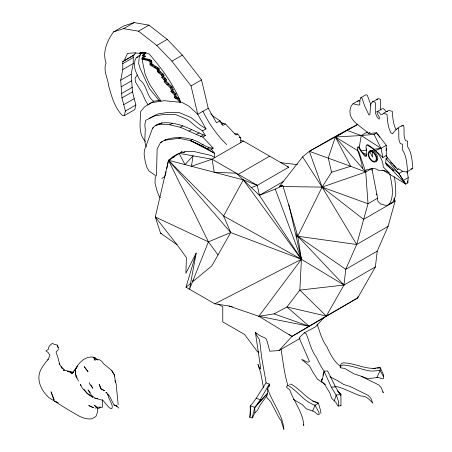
<?xml version="1.0" encoding="UTF-8"?>
<svg xmlns="http://www.w3.org/2000/svg" width="452" height="452" viewBox="0 0 452 452"><rect width="100%" height="100%" fill="white"/><g stroke="black" fill="none" stroke-linecap="round" stroke-linejoin="round"><path stroke-width="0.68" d="M97.598 408.071L97.575 411.998L96.146 416.077L94.547 417.405L91.355 418.88C83.157 419.654 76.614 414.597 69.97 410.772C62.862 406.676 56.059 401.986 49.121 397.76C41.318 391.008 35.488 378.934 41.132 369.16C43.059 365.691 45.364 362.436 48.11 359.56L47.895 359.95L49.929 355.221L48.257 352.628L45.946 350.921L48.296 349.407L48.799 346.933L50.245 345.034L52.415 343.339L54.037 344.271L57.155 345.068L58.444 348.153L57.155 345.068M386.155 150.55L386.274 145.324L376.669 132.798L370.256 133.413L368.911 132.639L368.436 133.589C360.837 125.294 345.497 120.322 351.187 106.028L353.052 103.728L358.289 100.706L360.086 101.033M240.854 142.572L240.735 137.956L237.69 134.001L235.944 135.012L225.469 123.955L222.853 125.464L219.983 120.814L216.491 122.831L208.208 108.237L201.53 79.885L182.371 55.116L167.229 39.369L148.962 25.126L134.125 22.6L124.034 25.866L113.559 31.911C107.152 40.59 102.163 52.206 106.073 62.958C102.898 70.71 107.943 78.179 108.666 85.835C111.587 96.344 114.588 107.503 122.362 115.509L124.323 115.667L125.385 111.062L121.989 97.915L120.707 80.219L122.814 69.535L122.741 61.636L134.634 54.522L135.476 52.737M124.323 115.667L134.798 109.616L135.86 105.011L132.47 91.869L131.182 74.173L133.289 63.483L133.216 55.585L134.634 54.522M325.429 384.618L317.451 379.143L313.146 372.544L309.507 365.945L301.67 359.504L303.439 360.058L306.123 361.736L308.128 362.148L309.456 361.51L299.151 337.876L304.196 332.898L305.953 333.406C309.49 341.3 310.903 350.204 316.406 357.272C318.592 362.171 321.067 366.979 324.299 371.273L322.445 378.861L321.649 379.816L321.57 381.906L322.705 382.352M366.612 150.561L366.538 148.838M357.622 124.345L332.045 138.205L309.349 151.313L302.614 156.855L279.409 186.506L282.845 185.636L289.489 207.536L297.761 236.226L301.411 259.312L299.84 290.082L286.958 306.953L274.087 313.88L258.849 316.264L229.04 306.004L214.819 303.84L186.004 287.206L196.162 253.109L185.874 273.319L186.41 257.629L177.122 244.814L155.29 216.994L168.494 160.274L181.659 151.821L183.975 152.234L185.139 151.561M338.599 406.037C339.463 398.63 334.633 393.099 331.333 387.206L324.135 371.25L327.576 370.951L335.508 386.839L338.712 392.229L340.915 394.551L340.977 405.659L338.599 406.037L337.706 405.721L335.859 402.416L331.695 398.302L329.757 392.799L324.372 383.968L321.711 381.578L321.937 379.533L322.445 378.861M267.708 388.63L267.205 395.33L260.194 404.935L257.47 410.297L254.905 412.721L252.572 417.563L252.143 417.93L249.826 417.281L250.397 411.117L250.255 405.777L252.482 403.489L256.199 398.252L266.019 382.872L269.352 384.059L269.364 384.895L267.708 388.63C272.07 402.613 282.703 414.45 283.884 429.4L280.991 420.315L279.568 418.738L270.691 401.811L268.251 398.89L267.669 398.935L266.256 395.833M269.109 386.658L269.211 385.257M382.748 170.02L405.777 184.06L407.811 182.89L408.218 177.63L407.292 171.557M114.311 376.171L114.424 374.877L111.706 370.465L103.446 363.634L101.943 361.459L99.451 359.713L96.581 359.6L92.965 357.103C84.614 356.153 78.269 363.199 75.088 370.115L75.992 376.228L76.936 378.008L75.456 373.764L75.088 370.115L77.586 366.013L71.597 373.821L72.693 373.047M391.647 169.545L393.494 170.715L386.528 165.104L385.697 162.969L386.025 158.663L387.539 157.788M256.16 333.808L255.578 332.536L259.267 335.35L265.849 338.39L267.335 341.791L269.754 351.21L279.048 350.554L291.941 336.429L326.282 316.067L343.978 285.042L345.763 269.296L356.679 244.498L368.007 203.733L365.741 171.997L358.606 151.166L335.367 136.99L309.349 151.313L322.09 187.1L356.679 244.498L388.11 226.35L395.071 201.213L394.093 198.564M288.856 204.801L301.411 259.312L258.849 316.264L291.941 336.429L357.713 297.924L375.409 266.9L377.194 251.148L388.11 226.35M382.624 391.799L383.341 392.681L381.268 387.669L378.629 384.855L360.826 376.092L354.198 373.957L344.752 368.465L340.226 367.725L340.401 366.256C333.813 361.606 330.259 353.871 326.898 346.78C321.886 340.017 319.858 331.847 317.101 324.146M249.826 417.281L250.233 414.863L250.255 405.777L254.764 407.382L267.341 393.522L254.764 407.382L252.143 417.93M366.736 155.725L365.419 155.482L360.916 150.872L359.267 147.228L361.221 135.538L367.629 131.843M296.834 233.718L296.269 236.989L297.761 236.226L356.679 244.498M196.162 253.109L189.518 289.235L208.406 241.854L230.723 232.548L301.411 259.312L343.978 285.042L375.409 266.9M165.472 174.935L166.082 171.726M166.839 168.551L168.494 160.274L172.048 158.223M108.666 394.912L108.277 396.771L111.689 404.043L112.294 406.393L112.011 408.371L111.039 408.681L109.005 407.489L103.022 400.416L94.914 398.161L91.31 395.065L88.021 389.878L90.174 392.466M357.752 149.109L357.588 150.55M358.052 296.563L357.713 297.924L326.282 316.067L286.958 306.953L309.111 326.248L258.849 316.264M89.547 382.584L89.321 383.449L92.835 388.262L90.863 384.855M179.817 99.367L177.981 97.502L175.432 98.79L174.319 97.423L174.24 94.824L170.946 91.366L171.455 90.603L170.325 87.857L164.178 81.885L164.675 80.863L163.867 79.479L161.771 77.478L162.274 76.738L161.471 75.1L157.347 71.71L157.319 69.551L150.03 64.805L150.007 61.636L148.036 60.551L142.917 59.398L141.951 58.737L142.194 57.862L145.386 56.291L144.42 54.856L144.663 53.986L145.872 52.737L141.487 52.342L139.741 53.353L140.092 52.5L144.476 52.517L149.267 54.014C161.737 68.653 173.596 84.287 180.715 102.321M150.03 64.805L151.776 63.8L151.753 60.624L149.781 59.545L144.663 58.393L143.696 57.726L141.951 58.737L145.165 74.326L149.652 84.428L161.053 101.186M143.696 57.726L143.939 56.856M145.386 56.291L143.64 57.297L142.674 55.862L142.917 54.991L144.126 53.748L145.872 52.737M322.92 375.194L324.135 371.25M334.356 400.681L336.265 394.952L340.915 394.551L340.492 395.822M370.973 105.209L367.335 95.253L366.03 94.705L360.792 97.734L359.843 100.4L359.73 104.723L358.741 105.141L353.052 103.728M146.318 146.911L145.041 142.911L144.866 138.86L145.295 129.413L144.798 124.854L145.702 120.334L154.511 115.938L164.697 114.35L175.721 114.599L187.608 119.582L196.552 126.922L202.524 130.894L205.389 135.549C194.479 131.543 184.241 124.91 172.432 123.277C165.466 122.142 157.449 122.221 152.601 128.182L144.335 150.42L144.148 154.612L145.262 161.867L146.843 167.195L148.894 170.901L155.477 175.557M107.762 394.065L107.344 395.15L107.915 394.065M365.544 171.766L366.267 169.935L372.776 168.313L376.12 169.031L379.279 170.613C382.827 169.698 386.539 170.896 389.353 173.11L383.262 166.991C382.94 157.189 375.115 148.781 366.515 144.962L365.984 146.555L366.691 154.708L366.357 156.443L364.544 155.991L358.379 147.29L357.555 147.103L357.442 150.171L359.453 155.313L361.775 163.793L362.419 168.172M303.541 424.479L303.8 425.575C303.043 412.393 293.958 401.89 289.738 389.81L286.5 387.37L287.048 385.838L288.455 385.641C297.981 391.421 304.213 401.743 315.027 405.269L318.942 412.337L319.18 414.704L317.954 414.67L314.976 412.156L312.711 410.981L315.027 405.269L318.485 403.229L320.728 411.28L320.931 413.512M141.267 52.867L139.256 56.477L138.679 63.461L140.097 68.382L149.482 88.677L159.364 100.728L160.68 100.519M340.141 366.233L341.17 363.803L343.141 362.837C354.391 362.979 364.425 369.205 375.663 368.267M340.226 367.725L340.994 365.911L342.961 364.973C351.712 365.589 359.86 368.951 368.256 370.646C372.25 371.668 376.132 370.459 380.109 370.623L383.285 376.137L383.556 378.392L382.296 378.906L379.205 377.719L376.866 377.556L367.962 378.765L362.368 376.674L361.188 376.623M140.561 54.754L136.182 57.845C131.718 65.207 136.38 73.303 139.821 80.015C147.375 85.304 146.149 96.174 153.663 101.276L159.584 100.327M193.298 279.98L192.439 281.901L211.739 265.985L230.723 232.548L223.61 215.983L168.494 160.274L243.289 179.868L257.318 185.348L288.749 167.2L243.475 141.064L240.724 140.572M376.866 377.556L380.109 370.623L380.352 367.775L377.991 367.719L372.94 368.578M124.159 60.574L127.537 53.432L134.103 52.844L144.126 53.748M164.178 81.885L165.924 80.874L166.421 79.851L165.613 78.473L163.517 76.467L161.771 77.478M171.229 158.816L172.071 157.126L177.263 154.183L178.992 153.68M326.282 316.067L299.84 290.082L343.978 285.042L297.761 236.226L322.09 187.1L331.536 172.24L350.718 166.274L365.741 171.997L371.787 168.506M162.234 141.578L160.488 142.589L157.138 149.019L156.488 174.952L155.217 177.772L154.996 183.184L157.013 190.857L158.793 195.558L160.302 197.66M96.406 407.066L95.779 408.246L96.479 407.348L98.519 408.45L99.508 408.037L100.214 406.975M254.905 412.721L254.764 407.382L256.815 405.032L260.25 399.692L269.352 384.059M170.946 91.366L172.692 90.355L173.201 89.598L172.071 86.846L165.924 80.874M163.517 76.467L164.019 75.727L163.217 74.094L159.093 70.704L159.064 68.54L151.776 63.8M165.347 175.579L164.415 176.935L161.799 178.45M181.037 152.725L181.659 151.821M380.861 110.085L380.347 107.779L380.674 99.593L378.753 98.513L372.262 101.971L370.595 104.344L369.922 114.616L368.956 115.051L364.668 105.943L362.097 98.276L360.792 97.734M376.832 99.892L377.499 98.943M137.318 75.004L135.091 78.106L135.363 81.857L141.826 92.434L145.578 100.785L148.103 104.858L153.46 101.451M357.543 101.627L358.289 100.706M396.127 129.752C393.093 124.063 392.76 117.537 392.251 111.243L388.488 110.446L383.251 113.469L382.516 114.367L380.635 114.446L379.454 112.661L377.996 111.661L376.895 111.797L377.799 114.571L378.985 116.373L379.375 118.113L379.098 119.113C373.996 115.254 375.454 108.181 375.437 102.621L373.516 101.536L372.262 101.971M323.372 318.281L315.592 326.802L304.196 332.898M58.376 349.52L56.347 351.65L56.167 352.735L57.59 356.306L59.715 364.431L59.088 363.363M321.649 379.816L321.937 379.533M386.274 148.358L386.274 156.307L397.37 169.319L399.178 169.059L402.766 171.387L405.715 171.873L407.156 171.777L412.84 168.347C412.128 160.968 411.857 152.827 407.467 146.437L407.687 141.182L405.63 140.651C402.766 135.956 404.913 130.193 403.574 125.215C398.958 126.447 395.121 129.905 392.528 133.871L390.89 132.775C387.856 127.085 387.517 120.56 387.014 114.266L383.251 113.469M401.653 126.238L402.517 125.385M369.855 151.866L369.25 152.42A5.351 3.091 60 0 0 372.199 160.663A5.351 3.091 60 0 0 376.087 157.059A5.351 3.091 60 0 0 369.855 151.866L372.527 157.172L372.527 152.132M157.138 124.933L158.098 124.063M407.156 171.777L407.602 171.376C406.89 163.991 406.619 155.85 402.229 149.459L402.449 144.205L400.393 143.674C397.528 138.984 399.675 133.216 398.336 128.238L397.28 128.408M186.004 287.206L190.586 283.432M113.559 31.911L123.65 28.651L134.125 22.6M123.65 28.651L138.487 31.177L148.962 25.126M122.741 61.636L133.216 55.585M122.701 63.687L133.176 57.636M138.487 31.177L156.748 45.42L167.229 39.369M136.182 57.845L137.753 56.941M142.917 54.991L144.663 53.986M142.674 55.862L144.42 54.856M122.814 69.535L133.289 63.483M142.917 59.398L144.663 58.393M148.036 60.551L149.781 59.545M150.007 61.636L151.753 60.624M120.707 80.219L131.182 74.173M150.267 63.918L152.013 62.907M151.273 65.93L153.019 64.918M121.277 86.79L131.752 80.744M154.279 67.732L156.03 66.721M156.302 68.851L158.047 67.845M157.319 69.551L159.064 68.54M156.748 45.42L171.89 61.161L182.371 55.116M157.336 70.631L159.081 69.619M157.347 71.71L159.093 70.704M121.848 93.361L132.323 87.315M158.635 72.868L160.381 71.857M121.989 97.915L132.47 91.869M161.471 75.1L163.217 74.094M162.274 76.738L164.019 75.727M163.867 79.479L165.613 78.473M164.675 80.863L166.421 79.851M123.791 104.666L134.267 98.621M166.839 84.852L168.585 83.846M125.385 111.062L135.86 105.011M170.325 87.857L172.071 86.846M171.455 90.603L173.201 89.598M172.042 92.705L173.794 91.694L175.986 93.813L176.065 96.417L177.178 97.779L177.981 97.502M174.24 94.824L175.986 93.813M202.524 130.894L206.016 128.876L197.733 114.283L191.049 85.931L201.53 79.885M174.319 97.423L176.065 96.417M175.432 98.79L177.178 97.779M152.601 128.182L153.652 127.577M155.477 125.571L159.505 124.227L162.127 122.718M159.505 124.227L169.816 124.786L172.432 123.277M208.208 108.237L197.733 114.283L188.981 106.22L182.083 102.457L164.2 100.683L151.041 102.785L144.612 106.875L140.662 111.491C140.504 121.565 137.753 133.255 145.324 141.408M169.816 124.786L180.263 127.3L182.885 125.792M180.263 127.3C187.885 130.249 195.168 134.329 202.773 137.058L213.242 148.115C205.479 148.036 199.682 141.487 192.264 139.606C183.252 136.894 173.206 136.69 164.5 140.29L178.885 138.284L190.518 140.617L201.321 145.465L214.384 153.166L214.66 157.697L211.214 155.471L194.569 151.646L185.964 151.652L182.676 152.612M189.021 131.142L191.642 129.634M178.885 138.284L180.63 137.272M196.597 134.346L199.219 132.831M190.518 140.617L206.914 148.714L211.496 149.126L214.384 153.166L190.518 140.617L192.264 139.606M200.49 136.549L203.106 135.035M221.616 124.351L223.192 123.441L225.469 123.955M202.773 137.058L205.389 135.549M173.229 157.533L174.415 156.85M201.321 145.465L203.067 144.454M206.914 148.714L208.66 147.708M211.496 149.126L213.242 148.115M214.819 303.84L301.411 259.312L259.403 195.315L257.318 185.348L212.044 159.206L179.037 153.33L184.981 164.59L193.032 155.821L191.45 166.285L212.044 159.206L243.475 141.064M238.232 174.331L269.663 156.183M376.895 111.797L382.132 108.774L383.234 108.633L384.697 109.638L385.878 111.424L387.754 111.345M351.08 127.922L335.367 136.99L328.299 158.008L331.536 172.24M309.349 151.313L350.718 166.274L335.367 136.99L357.532 124.566M212.044 159.206L214.248 172.257L236.311 173.218L259.403 195.315L283.805 181.224M368.436 133.589L370.007 132.679M280.619 185.812L279.409 186.506L282.46 185.552M283.02 186.557L322.09 187.1L365.741 171.997L335.367 136.99L361.221 135.538L374.047 134.312L376.669 132.798M386.274 145.324L381.036 148.346L375.561 150.493M367.482 144.408C373.12 148.075 377.985 152.844 382.884 157.494L386.274 155.533M397.37 169.319L398.421 168.715M385.697 162.969L398.845 173.495L402.862 171.178M386.025 158.663L398.845 173.495L403.263 180.495L408.218 177.63M372.002 169.223L377.612 198.191L368.007 203.733L322.09 187.1L302.614 156.855M377.194 251.148L345.763 269.296L297.761 236.226M279.048 350.554L300.201 338.339M160.488 142.589L166.246 139.278M149.194 118.317L158.002 113.921L168.195 112.333L179.212 112.582L191.1 117.565L200.044 124.905L206.016 128.876M259.403 195.315L275.257 189.1L282.845 185.636M142.194 57.862L143.64 57.297M251.346 187.591L257.318 185.348M73.139 372.38L70.535 372.821L73.134 372.629M289.608 384.336L291.043 384.115C300.947 389.539 307.287 400.105 318.485 403.229L316.745 402.274L312.733 401.105M360.916 150.872L366.476 150.177M373.634 149.279L381.036 148.346L382.884 157.494M377.002 368.126L380.352 367.775L383.409 374.663L383.675 376.793M331.333 387.206L335.508 386.839M259.002 351.961L257.725 352.051L244.6 334.491L222.774 321.892L222.774 306.772L217.915 303.964M410.953 168.845L412.393 168.754M389.726 203.242L390.918 203.253L393.087 201.846L395.766 195.219L395.653 186.247L394.438 176.805M234.413 133.713L237.69 134.001M73.687 372.228L67.534 371.606L71.399 372.086L66.625 370.589L63.127 370.007L64.173 370.346M280.709 162.692L297.472 164.624M334.638 386.149C343.904 387.923 352.108 393.042 361.007 396.059C366.205 395.568 369.606 399.834 372.843 403.178L370.77 398.167L368.131 395.353L350.334 386.584L343.701 384.454L337.152 380.431L329.881 376.736M358.193 146.736L359.267 147.228M94.914 398.161L97.587 398.664M229.04 306.004L232.435 306.863M138.99 55.664L140.126 55.975M312.711 410.981L306.337 408.845L302.337 404.642L293.308 399.353M274.087 313.88L309.111 326.248M256.199 398.252L260.25 399.692M347.255 130.498L361.221 135.538L381.036 148.346L374.047 134.312M287.455 166.709L288.749 167.2M363.063 152.974L367.035 154.59M106.971 392.743L105.825 392.263L109.503 396.071L114.045 405.043L116.989 406.082L114.045 405.043L116.35 405.777L118.865 408.083M54.217 401.009L58.105 402.783L56.285 401.947M218.011 254.945L208.406 241.854L155.29 216.994L160.528 233.125L177.122 244.814M160.528 233.125L161.793 233.74M95.903 406.252L94.361 405.5L96.683 407.043L102.05 407.472L102.706 406.484L102.395 399.551M239.503 137.318L240.735 137.956L239.56 137.284M373.702 150.782L374.16 151.041M301.411 259.312L223.61 215.983L243.289 179.868L301.411 259.312L275.257 189.1M219.853 121.554L223.192 123.441M219.983 120.814L214.011 116.842L210.621 113.791M142.821 58.235L143.787 58.896L148.906 60.048L150.878 61.133L150.9 64.303L158.194 69.043L158.223 71.207L162.347 74.597L163.144 76.235L162.647 76.97L164.743 78.976L165.545 80.36L165.048 81.383L171.201 87.349L172.331 90.101L171.822 90.858L175.116 94.321L175.19 96.92L176.308 98.287L177.105 98.005L180.777 101.74L179.907 102.242L176.235 98.508M96.581 359.6L92.965 357.103L95.338 357.786L97.852 360.142M289.156 334.327L291.941 336.429M322.09 187.1L363.64 219.361L395.071 201.213L394.048 198.722M340.531 405.291L340.977 405.659M376.94 133.871L378.471 135.159L379.708 137.255M390.517 162.228L392.607 164.076M64.444 369.804L61.105 366.747L62.178 368.436L59.144 363.301M337.243 390.748L340.915 394.551L338.508 392.11M386.183 163.929L390.799 168.675M392.624 170.551L405.777 184.06L398.845 173.495M226.644 144.521C216.762 134.973 208.903 123.645 202.971 111.26M393.489 165.025L396.133 167.867M376.154 193.902L376.951 194.772M230.723 232.548L168.494 160.274L208.406 241.854M172.692 90.355L173.794 91.694M81.117 385.505L80.27 384.409L82.304 388.065L87.451 393.765L92.807 397.331L87.05 393.167L84.083 389.336M171.89 61.161L191.049 85.931M386.087 155.279L387.63 157.951M403.263 180.495L405.777 184.06M111.706 370.465L114.695 375.612M343.249 283.845L343.978 285.042M75.992 376.228L78.535 381.03M93.75 357.651L95.078 360.391L94.485 358.385M115.023 380.561L116.124 383.629L118.153 404.625M287.924 385.788C284.336 373.861 283.088 361.385 280.991 349.142M115.119 381.352L115.514 382.658L114.424 374.877M266.188 382.968L261.804 358.312L259.505 339.61L256.877 335.808L255.403 332.57L260.781 368.764L260.295 369.001L259.567 367.99L257.945 364.425L260.798 373.216L263.437 387.477M389.805 173.986C391.709 183.732 394.641 194.642 389.596 203.863L387.426 205.27L385.047 205.242L380.533 203.88L378.397 201.88L377.612 200.372L377.612 198.191M407.066 171.664L407.162 173.065M407.67 180.783L407.811 182.89M371.996 168.381L372.002 170.364M369.623 151.29A6.175 3.565 60 0 1 376.058 153.533A6.175 3.565 60 0 1 376.488 161.341M371.363 150.29A6.017 3.102 44.4 0 1 372.459 150.369M369.442 151.154L368.747 151.799A6.175 3.565 60 0 0 372.149 161.302A6.175 3.565 60 0 0 376.629 157.143A6.175 3.565 60 0 0 369.442 151.154M93.383 407.631L88.874 405.608L93.383 407.631M104.429 390.681L100.802 388.788L99.169 384.432L101.254 388.974L104.429 390.681M87.965 371.606L84.309 366.781L87.965 371.606M54.07 399.947L51.048 391.901L54.07 399.947"/></g></svg>
